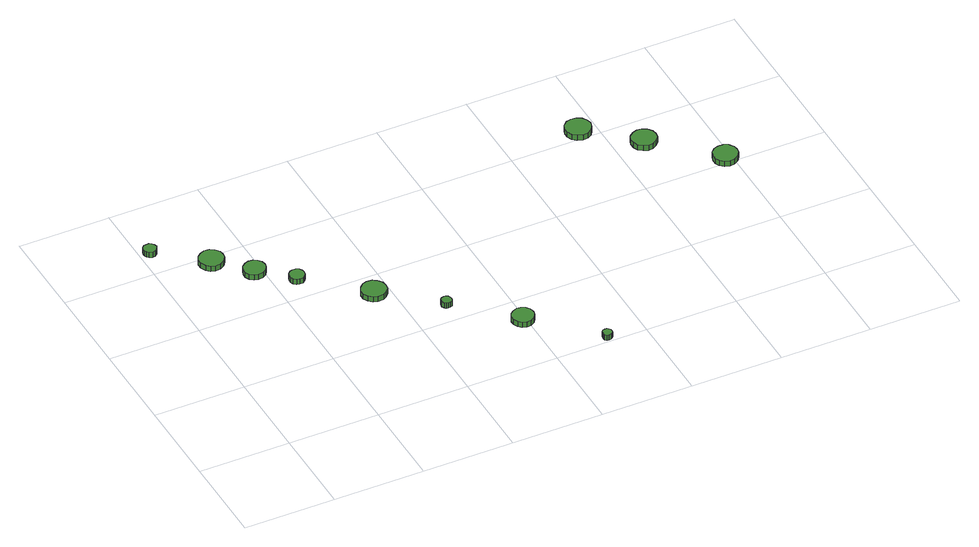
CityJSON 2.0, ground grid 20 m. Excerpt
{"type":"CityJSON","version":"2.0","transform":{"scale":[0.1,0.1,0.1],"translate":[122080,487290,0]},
"CityObjects":{
"tree1":{"type":"SolitaryVegetationObject","attributes":{"function":"something"},"geometry":[{"type":"MultiSurface","lod":"1","boundaries":[[[0,1,2,3,4,5,6,7,8,9,10,11,12,13,14]],[[15,16,17,18,19,20,21,22,23,24,25,26,27,28,29]],[[0,29,28,1]],[[1,28,27,2]],[[2,27,26,3]],[[3,26,25,4]],[[4,25,24,5]],[[5,24,23,6]],[[6,23,22,7]],[[7,22,21,8]],[[8,21,20,9]],[[9,20,19,10]],[[10,19,18,11]],[[11,18,17,12]],[[12,17,16,13]],[[13,16,15,14]],[[14,15,29,0]]]}]},
"tree2":{"type":"SolitaryVegetationObject","attributes":{"function":"something"},"geometry":[{"type":"MultiSurface","lod":"1","boundaries":[[[30,31,32,33,34,35,36,37,38,39,40,41,42,43,44]],[[45,46,47,48,49,50,51,52,53,54,55,56,57,58,59]],[[30,59,58,31]],[[31,58,57,32]],[[32,57,56,33]],[[33,56,55,34]],[[34,55,54,35]],[[35,54,53,36]],[[36,53,52,37]],[[37,52,51,38]],[[38,51,50,39]],[[39,50,49,40]],[[40,49,48,41]],[[41,48,47,42]],[[42,47,46,43]],[[43,46,45,44]],[[44,45,59,30]]]}]},
"tree3":{"type":"SolitaryVegetationObject","attributes":{"function":"something"},"geometry":[{"type":"MultiSurface","lod":"1","boundaries":[[[60,61,62,63,64,65,66,67,68,69,70,71,72,73,74]],[[75,76,77,78,79,80,81,82,83,84,85,86,87,88,89]],[[60,89,88,61]],[[61,88,87,62]],[[62,87,86,63]],[[63,86,85,64]],[[64,85,84,65]],[[65,84,83,66]],[[66,83,82,67]],[[67,82,81,68]],[[68,81,80,69]],[[69,80,79,70]],[[70,79,78,71]],[[71,78,77,72]],[[72,77,76,73]],[[73,76,75,74]],[[74,75,89,60]]]}]},
"tree4":{"type":"SolitaryVegetationObject","attributes":{"function":"something"},"geometry":[{"type":"MultiSurface","lod":"1","boundaries":[[[90,91,92,93,94,95,96,97,98,99,100,101,102,103,104]],[[105,106,107,108,109,110,111,112,113,114,115,116,117,118,119]],[[90,119,118,91]],[[91,118,117,92]],[[92,117,116,93]],[[93,116,115,94]],[[94,115,114,95]],[[95,114,113,96]],[[96,113,112,97]],[[97,112,111,98]],[[98,111,110,99]],[[99,110,109,100]],[[100,109,108,101]],[[101,108,107,102]],[[102,107,106,103]],[[103,106,105,104]],[[104,105,119,90]]]}]},
"tree5":{"type":"SolitaryVegetationObject","attributes":{"function":"something"},"geometry":[{"type":"MultiSurface","lod":"1","boundaries":[[[120,121,122,123,124,125,126,127,128,129,130,131,132,133,134]],[[135,136,137,138,139,140,141,142,143,144,145,146,147,148,149]],[[120,149,148,121]],[[121,148,147,122]],[[122,147,146,123]],[[123,146,145,124]],[[124,145,144,125]],[[125,144,143,126]],[[126,143,142,127]],[[127,142,141,128]],[[128,141,140,129]],[[129,140,139,130]],[[130,139,138,131]],[[131,138,137,132]],[[132,137,136,133]],[[133,136,135,134]],[[134,135,149,120]]]}]},
"tree6":{"type":"SolitaryVegetationObject","attributes":{"function":"something"},"geometry":[{"type":"MultiSurface","lod":"1","boundaries":[[[150,151,152,153,154,155,156,157,158,159,160,161,162,163,164]],[[165,166,167,168,169,170,171,172,173,174,175,176,177,178,179]],[[150,179,178,151]],[[151,178,177,152]],[[152,177,176,153]],[[153,176,175,154]],[[154,175,174,155]],[[155,174,173,156]],[[156,173,172,157]],[[157,172,171,158]],[[158,171,170,159]],[[159,170,169,160]],[[160,169,168,161]],[[161,168,167,162]],[[162,167,166,163]],[[163,166,165,164]],[[164,165,179,150]]]}]},
"tree7":{"type":"SolitaryVegetationObject","attributes":{"function":"something"},"geometry":[{"type":"MultiSurface","lod":"1","boundaries":[[[180,181,182,183,184,185,186,187,188,189,190,191,192,193,194]],[[195,196,197,198,199,200,201,202,203,204,205,206,207,208,209]],[[180,209,208,181]],[[181,208,207,182]],[[182,207,206,183]],[[183,206,205,184]],[[184,205,204,185]],[[185,204,203,186]],[[186,203,202,187]],[[187,202,201,188]],[[188,201,200,189]],[[189,200,199,190]],[[190,199,198,191]],[[191,198,197,192]],[[192,197,196,193]],[[193,196,195,194]],[[194,195,209,180]]]}]},
"tree8":{"type":"SolitaryVegetationObject","attributes":{"function":"something"},"geometry":[{"type":"MultiSurface","lod":"1","boundaries":[[[210,211,212,213,214,215,216,217,218,219,220,221,222,223,224]],[[225,226,227,228,229,230,231,232,233,234,235,236,237,238,239]],[[210,239,238,211]],[[211,238,237,212]],[[212,237,236,213]],[[213,236,235,214]],[[214,235,234,215]],[[215,234,233,216]],[[216,233,232,217]],[[217,232,231,218]],[[218,231,230,219]],[[219,230,229,220]],[[220,229,228,221]],[[221,228,227,222]],[[222,227,226,223]],[[223,226,225,224]],[[224,225,239,210]]]}]},
"tree9":{"type":"SolitaryVegetationObject","attributes":{"function":"something"},"geometry":[{"type":"MultiSurface","lod":"1","boundaries":[[[240,241,242,243,244,245,246,247,248,249,250,251,252,253,254]],[[255,256,257,258,259,260,261,262,263,264,265,266,267,268,269]],[[240,269,268,241]],[[241,268,267,242]],[[242,267,266,243]],[[243,266,265,244]],[[244,265,264,245]],[[245,264,263,246]],[[246,263,262,247]],[[247,262,261,248]],[[248,261,260,249]],[[249,260,259,250]],[[250,259,258,251]],[[251,258,257,252]],[[252,257,256,253]],[[253,256,255,254]],[[254,255,269,240]]]}]},
"tree10":{"type":"SolitaryVegetationObject","attributes":{"function":"something"},"geometry":[{"type":"MultiSurface","lod":"1","boundaries":[[[270,271,272,273,274,275,276,277,278,279,280,281,282,283,284]],[[285,286,287,288,289,290,291,292,293,294,295,296,297,298,299]],[[270,299,298,271]],[[271,298,297,272]],[[272,297,296,273]],[[273,296,295,274]],[[274,295,294,275]],[[275,294,293,276]],[[276,293,292,277]],[[277,292,291,278]],[[278,291,290,279]],[[279,290,289,280]],[[280,289,288,281]],[[281,288,287,282]],[[282,287,286,283]],[[283,286,285,284]],[[284,285,299,270]]]}]},
"tree11":{"type":"SolitaryVegetationObject","attributes":{"function":"something"},"geometry":[{"type":"MultiSurface","lod":"1","boundaries":[[[300,301,302,303,304,305,306,307,308,309,310,311,312,313,314]],[[315,316,317,318,319,320,321,322,323,324,325,326,327,328,329]],[[300,329,328,301]],[[301,328,327,302]],[[302,327,326,303]],[[303,326,325,304]],[[304,325,324,305]],[[305,324,323,306]],[[306,323,322,307]],[[307,322,321,308]],[[308,321,320,309]],[[309,320,319,310]],[[310,319,318,311]],[[311,318,317,312]],[[312,317,316,313]],[[313,316,315,314]],[[314,315,329,300]]]}]}
},
"vertices":[
[37,660,16],[35,666,16],[32,671,16],[27,674,16],[21,674,16],[15,673,16],[11,669,16],[9,663,16],[9,657,16],[11,652,16],[15,648,16],[21,646,16],[27,647,16],[32,650,16],[35,655,16],[35,655,3],[32,650,3],[27,647,3],[21,646,3],[15,648,3],[11,652,3],[9,657,3],[9,663,3],[11,669,3],[15,673,3],[21,674,3],[27,674,3],[32,671,3],[35,666,3],[37,660,3],
[144,576,17],[142,587,17],[135,596,17],[126,602,17],[114,603,17],[104,599,17],[96,592,17],[91,582,17],[91,571,17],[96,560,17],[104,553,17],[114,550,17],[126,551,17],[135,556,17],[142,565,17],[142,565,4],[135,556,4],[126,551,4],[114,550,4],[104,553,4],[96,560,4],[91,571,4],[91,582,4],[96,592,4],[104,599,4],[114,603,4],[126,602,4],[135,596,4],[142,587,4],[144,576,4],
[205,511,16],[203,521,16],[197,529,16],[189,534,16],[179,535,16],[170,532,16],[162,525,16],[158,516,16],[158,506,16],[162,497,16],[170,491,16],[179,488,16],[189,489,16],[197,494,16],[203,502,16],[203,502,3],[197,494,3],[189,489,3],[179,488,3],[170,491,3],[162,497,3],[158,506,3],[158,516,3],[162,525,3],[170,532,3],[179,535,3],[189,534,3],[197,529,3],[203,521,3],[205,511,3],
[264,455,15],[263,462,15],[259,468,15],[253,471,15],[246,472,15],[240,470,15],[234,465,15],[232,459,15],[232,452,15],[234,445,15],[240,441,15],[246,439,15],[253,439,15],[259,443,15],[263,448,15],[263,448,2],[259,443,2],[253,439,2],[246,439,2],[240,441,2],[234,445,2],[232,452,2],[232,459,2],[234,465,2],[240,470,2],[246,472,2],[253,471,2],[259,468,2],[263,462,2],[264,455,2],
[391,345,15],[389,356,15],[382,365,15],[373,371,15],[361,372,15],[351,369,15],[343,361,15],[338,351,15],[338,340,15],[343,330,15],[351,322,15],[361,319,15],[373,320,15],[382,325,15],[389,334,15],[389,334,2],[382,325,2],[373,320,2],[361,319,2],[351,322,2],[343,330,2],[338,340,2],[338,351,2],[343,361,2],[351,369,2],[361,372,2],[373,371,2],[382,365,2],[389,356,2],[391,345,2],
[489,249,15],[488,254,15],[486,257,15],[482,260,15],[477,260,15],[472,259,15],[469,256,15],[467,251,15],[467,247,15],[469,242,15],[472,239,15],[477,238,15],[482,238,15],[486,240,15],[488,244,15],[488,244,2],[486,240,2],[482,238,2],[477,238,2],[472,239,2],[469,242,2],[467,247,2],[467,251,2],[469,256,2],[472,259,2],[477,260,2],[482,260,2],[486,257,2],[488,254,2],[489,249,2],
[617,138,14],[615,148,14],[609,156,14],[600,161,14],[591,162,14],[581,158,14],[574,152,14],[570,143,14],[570,133,14],[574,124,14],[581,117,14],[591,114,14],[600,115,14],[609,120,14],[615,128,14],[615,128,1],[609,120,1],[600,115,1],[591,114,1],[581,117,1],[574,124,1],[570,133,1],[570,143,1],[574,152,1],[581,158,1],[591,162,1],[600,161,1],[609,156,1],[615,148,1],[617,138,1],
[729,13,15],[728,17,15],[726,20,15],[722,23,15],[718,23,15],[714,22,15],[710,19,15],[709,15,15],[709,10,15],[710,6,15],[714,3,15],[718,2,15],[722,3,15],[726,5,15],[728,8,15],[728,8,2],[726,5,2],[722,3,2],[718,2,2],[714,3,2],[710,6,2],[709,10,2],[709,15,2],[710,19,2],[714,22,2],[718,23,2],[722,23,2],[726,20,2],[728,17,2],[729,13,2],
[988,621,15],[985,632,15],[979,641,15],[969,647,15],[957,648,15],[946,645,15],[937,637,15],[933,626,15],[933,615,15],[937,604,15],[946,597,15],[957,593,15],[969,594,15],[979,600,15],[985,609,15],[985,609,2],[979,600,2],[969,594,2],[957,593,2],[946,597,2],[937,604,2],[933,615,2],[933,626,2],[937,637,2],[946,645,2],[957,648,2],[969,647,2],[979,641,2],[985,632,2],[988,621,2],
[1089,531,15],[1087,542,15],[1080,551,15],[1070,557,15],[1059,558,15],[1049,554,15],[1040,547,15],[1036,537,15],[1036,525,15],[1040,515,15],[1049,508,15],[1059,504,15],[1070,505,15],[1080,511,15],[1087,520,15],[1087,520,2],[1080,511,2],[1070,505,2],[1059,504,2],[1049,508,2],[1040,515,2],[1036,525,2],[1036,537,2],[1040,547,2],[1049,554,2],[1059,558,2],[1070,557,2],[1080,551,2],[1087,542,2],[1089,531,2],
[1213,416,13],[1211,426,13],[1204,436,13],[1194,441,13],[1183,442,13],[1173,439,13],[1164,431,13],[1160,421,13],[1160,410,13],[1164,400,13],[1173,392,13],[1183,389,13],[1194,390,13],[1204,396,13],[1211,405,13],[1211,405,0],[1204,396,0],[1194,390,0],[1183,389,0],[1173,392,0],[1164,400,0],[1160,410,0],[1160,421,0],[1164,431,0],[1173,439,0],[1183,442,0],[1194,441,0],[1204,436,0],[1211,426,0],[1213,416,0]
]}
